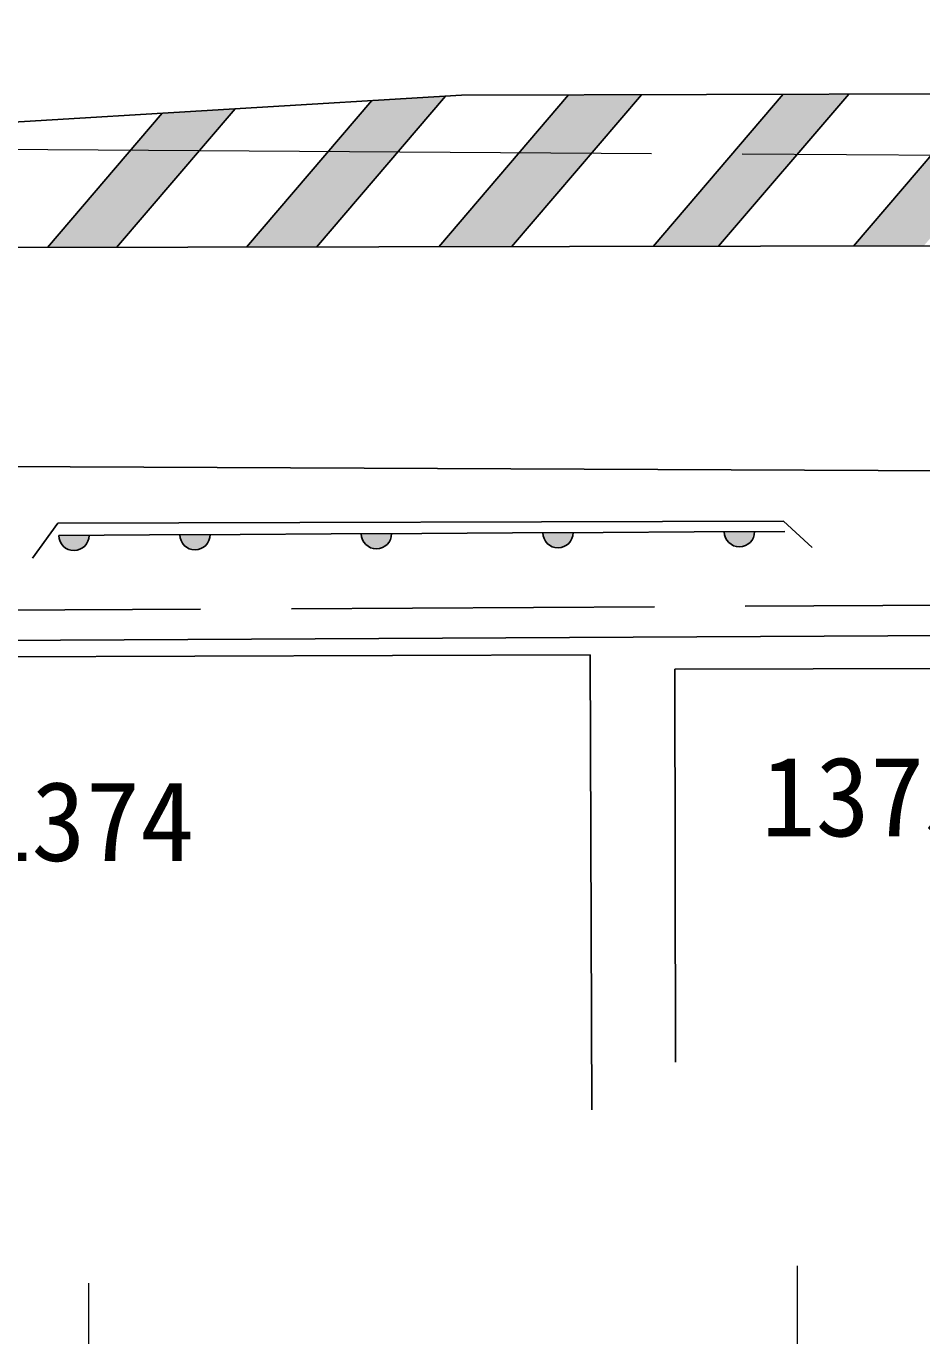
# Model space of a CAD drawing. Units: millimetres, scale not verified. Extents: x -55602354 to 84056675, y -218924267 to 380000.
# Drawn here: x 246027 to 260830, y 255130 to 276770 of the extents above; entities that cross this region are included whole.
import ezdxf
from ezdxf.enums import TextEntityAlignment as Align

# ---------------------------------------------------------------- set-up
doc = ezdxf.new("R2010")
doc.units = ezdxf.units.MM
doc.header["$LTSCALE"] = 1000
doc.linetypes.add('CHAIN', pattern=[18.5, 12, -1.5, 3.5, -1.5])
doc.linetypes.add('DASHED', pattern=[7.5, 6, -1.5])
for name, color, linetype, lineweight in [('M-BGD', 7, 'Continuous', 25), ('M-BMK', 2, 'CHAIN', 13), ('M-STR-HTXT', 7, 'Continuous', 13), ('M-STR-STRC', 7, 'Continuous', 25)]:
    doc.layers.add(name, color=color, linetype=linetype, lineweight=lineweight)
doc.layers.add('M-BMK-HTXT', color=7, linetype='Continuous')
doc.styles.add('ＭＳ ゴシック', font='')
doc.styles.get('ＭＳ ゴシック').set_extended_font_data('MS Gothic')

msp = doc.modelspace()

# ---------------------------------------------------------------- hatches: boundary and pattern name
at = {"layer": 'M-BGD'}
for points in [[(247066, 268358), (246566, 268355), (246566, 268351), (246566, 268346), (246566, 268342), (246567, 268338), (246567, 268333), (246567, 268329), (246568, 268325), (246569, 268320), (246569, 268316), (246570, 268312), (246571, 268307), (246572, 268303), (246573, 268299), (246574, 268295), (246575, 268290), (246576, 268286), (246577, 268282), (246579, 268278), (246580, 268274), (246582, 268270), (246583, 268266), (246585, 268261), (246586, 268257), (246588, 268253), (246590, 268250), (246592, 268246), (246594, 268242), (246596, 268238), (246598, 268234), (246600, 268230), (246602, 268226), (246605, 268223), (246607, 268219), (246609, 268215), (246612, 268212), (246615, 268208), (246617, 268205), (246620, 268201), (246623, 268198), (246625, 268195), (246628, 268191), (246631, 268188), (246634, 268185), (246637, 268182), (246640, 268179), (246643, 268176), (246646, 268173), (246650, 268170), (246653, 268167), (246656, 268164), (246660, 268161), (246663, 268159), (246667, 268156), (246670, 268153), (246674, 268151), (246677, 268148), (246681, 268146), (246685, 268144), (246688, 268141), (246692, 268139), (246696, 268137), (246700, 268135), (246704, 268133), (246708, 268131), (246712, 268129), (246716, 268127), (246720, 268126), (246724, 268124), (246728, 268123), (246732, 268121), (246736, 268120), (246740, 268118), (246744, 268117), (246748, 268116), (246753, 268115), (246757, 268114), (246761, 268113), (246765, 268112), (246770, 268111), (246774, 268110), (246778, 268109), (246783, 268109), (246787, 268108), (246791, 268108), (246796, 268107), (246800, 268107), (246804, 268107), (246809, 268107), (246813, 268106), (246817, 268106), (246822, 268106), (246826, 268107), (246830, 268107), (246835, 268107), (246839, 268108), (246843, 268108), (246848, 268108), (246852, 268109), (246856, 268110), (246861, 268110), (246865, 268111), (246869, 268112), (246874, 268113), (246878, 268114), (246882, 268115), (246886, 268116), (246890, 268118), (246895, 268119), (246899, 268121), (246903, 268122), (246907, 268124), (246911, 268125), (246915, 268127), (246919, 268129), (246923, 268130), (246927, 268132), (246931, 268134), (246935, 268136), (246938, 268138), (246942, 268141), (246946, 268143), (246950, 268145), (246953, 268148), (246957, 268150), (246960, 268152), (246964, 268155), (246968, 268158), (246971, 268160), (246974, 268163), (246978, 268166), (246981, 268169), (246984, 268172), (246987, 268175), (246991, 268178), (246994, 268181), (246997, 268184), (247000, 268187), (247003, 268190), (247006, 268193), (247008, 268197), (247011, 268200), (247014, 268204), (247016, 268207), (247019, 268211), (247022, 268214), (247024, 268218), (247026, 268221), (247029, 268225), (247031, 268229), (247033, 268233), (247035, 268236), (247037, 268240), (247039, 268244), (247041, 268248), (247043, 268252), (247045, 268256), (247047, 268260), (247048, 268264), (247050, 268268), (247051, 268272), (247053, 268276), (247054, 268280), (247055, 268285), (247057, 268289), (247058, 268293), (247059, 268297), (247060, 268302), (247061, 268306), (247062, 268310), (247062, 268314), (247063, 268319), (247064, 268323), (247064, 268327), (247065, 268332), (247065, 268336), (247065, 268340), (247066, 268345), (247066, 268349), (247066, 268353)], [(249066, 268369), (248566, 268366), (248566, 268362), (248566, 268357), (248566, 268353), (248567, 268349), (248567, 268344), (248567, 268340), (248568, 268336), (248569, 268331), (248569, 268327), (248570, 268323), (248571, 268318), (248572, 268314), (248573, 268310), (248574, 268306), (248575, 268301), (248576, 268297), (248577, 268293), (248579, 268289), (248580, 268285), (248581, 268281), (248583, 268277), (248585, 268273), (248586, 268269), (248588, 268265), (248590, 268261), (248592, 268257), (248594, 268253), (248596, 268249), (248598, 268245), (248600, 268241), (248602, 268238), (248605, 268234), (248607, 268230), (248609, 268227), (248612, 268223), (248614, 268219), (248617, 268216), (248620, 268213), (248623, 268209), (248625, 268206), (248628, 268202), (248631, 268199), (248634, 268196), (248637, 268193), (248640, 268190), (248643, 268187), (248646, 268184), (248650, 268181), (248653, 268178), (248656, 268175), (248660, 268172), (248663, 268170), (248667, 268167), (248670, 268164), (248674, 268162), (248677, 268159), (248681, 268157), (248685, 268155), (248688, 268153), (248692, 268150), (248696, 268148), (248700, 268146), (248704, 268144), (248708, 268142), (248712, 268140), (248716, 268139), (248720, 268137), (248724, 268135), (248728, 268134), (248732, 268132), (248736, 268131), (248740, 268129), (248744, 268128), (248748, 268127), (248753, 268126), (248757, 268125), (248761, 268124), (248765, 268123), (248770, 268122), (248774, 268121), (248778, 268120), (248782, 268120), (248787, 268119), (248791, 268119), (248796, 268118), (248800, 268118), (248804, 268118), (248809, 268118), (248813, 268118), (248817, 268118), (248822, 268118), (248826, 268118), (248830, 268118), (248835, 268118), (248839, 268119), (248843, 268119), (248848, 268120), (248852, 268120), (248856, 268121), (248861, 268122), (248865, 268122), (248869, 268123), (248874, 268124), (248878, 268125), (248882, 268126), (248886, 268128), (248890, 268129), (248894, 268130), (248899, 268132), (248903, 268133), (248907, 268135), (248911, 268136), (248915, 268138), (248919, 268140), (248923, 268142), (248927, 268143), (248931, 268145), (248935, 268147), (248938, 268150), (248942, 268152), (248946, 268154), (248950, 268156), (248953, 268159), (248957, 268161), (248960, 268164), (248964, 268166), (248967, 268169), (248971, 268171), (248974, 268174), (248978, 268177), (248981, 268180), (248984, 268183), (248987, 268186), (248991, 268189), (248994, 268192), (248997, 268195), (249000, 268198), (249003, 268201), (249006, 268205), (249008, 268208), (249011, 268211), (249014, 268215), (249016, 268218), (249019, 268222), (249021, 268225), (249024, 268229), (249026, 268233), (249029, 268236), (249031, 268240), (249033, 268244), (249035, 268248), (249037, 268251), (249039, 268255), (249041, 268259), (249043, 268263), (249045, 268267), (249047, 268271), (249048, 268275), (249050, 268279), (249051, 268283), (249053, 268287), (249054, 268292), (249055, 268296), (249057, 268300), (249058, 268304), (249059, 268308), (249060, 268313), (249061, 268317), (249062, 268321), (249062, 268325), (249063, 268330), (249064, 268334), (249064, 268338), (249065, 268343), (249065, 268347), (249065, 268351), (249066, 268356), (249066, 268360), (249066, 268365)], [(252066, 268386), (251566, 268383), (251566, 268378), (251566, 268374), (251566, 268370), (251567, 268365), (251567, 268361), (251567, 268357), (251568, 268352), (251569, 268348), (251569, 268344), (251570, 268339), (251571, 268335), (251572, 268331), (251573, 268327), (251574, 268322), (251575, 268318), (251576, 268314), (251577, 268310), (251579, 268306), (251580, 268301), (251581, 268297), (251583, 268293), (251585, 268289), (251586, 268285), (251588, 268281), (251590, 268277), (251592, 268273), (251594, 268269), (251596, 268266), (251598, 268262), (251600, 268258), (251602, 268254), (251605, 268251), (251607, 268247), (251609, 268243), (251612, 268240), (251614, 268236), (251617, 268233), (251620, 268229), (251622, 268226), (251625, 268222), (251628, 268219), (251631, 268216), (251634, 268213), (251637, 268210), (251640, 268206), (251643, 268203), (251646, 268200), (251650, 268197), (251653, 268195), (251656, 268192), (251660, 268189), (251663, 268186), (251667, 268184), (251670, 268181), (251674, 268179), (251677, 268176), (251681, 268174), (251685, 268171), (251688, 268169), (251692, 268167), (251696, 268165), (251700, 268163), (251704, 268161), (251708, 268159), (251711, 268157), (251715, 268155), (251719, 268154), (251724, 268152), (251728, 268150), (251732, 268149), (251736, 268147), (251740, 268146), (251744, 268145), (251748, 268143), (251753, 268142), (251757, 268141), (251761, 268140), (251765, 268139), (251770, 268139), (251774, 268138), (251778, 268137), (251782, 268136), (251787, 268136), (251791, 268135), (251795, 268135), (251800, 268135), (251804, 268134), (251809, 268134), (251813, 268134), (251817, 268134), (251822, 268134), (251826, 268134), (251830, 268135), (251835, 268135), (251839, 268135), (251843, 268136), (251848, 268136), (251852, 268137), (251856, 268137), (251861, 268138), (251865, 268139), (251869, 268140), (251873, 268141), (251878, 268142), (251882, 268143), (251886, 268144), (251890, 268146), (251894, 268147), (251899, 268148), (251903, 268150), (251907, 268151), (251911, 268153), (251915, 268155), (251919, 268156), (251923, 268158), (251927, 268160), (251931, 268162), (251934, 268164), (251938, 268166), (251942, 268168), (251946, 268171), (251950, 268173), (251953, 268175), (251957, 268178), (251960, 268180), (251964, 268183), (251967, 268185), (251971, 268188), (251974, 268191), (251978, 268194), (251981, 268196), (251984, 268199), (251987, 268202), (251991, 268205), (251994, 268208), (251997, 268212), (252000, 268215), (252003, 268218), (252005, 268221), (252008, 268225), (252011, 268228), (252014, 268231), (252016, 268235), (252019, 268238), (252021, 268242), (252024, 268246), (252026, 268249), (252029, 268253), (252031, 268257), (252033, 268260), (252035, 268264), (252037, 268268), (252039, 268272), (252041, 268276), (252043, 268280), (252045, 268284), (252047, 268288), (252048, 268292), (252050, 268296), (252051, 268300), (252053, 268304), (252054, 268308), (252055, 268312), (252057, 268317), (252058, 268321), (252059, 268325), (252060, 268329), (252061, 268334), (252062, 268338), (252062, 268342), (252063, 268346), (252064, 268351), (252064, 268355), (252065, 268359), (252065, 268364), (252065, 268368), (252066, 268372), (252066, 268377), (252066, 268381)], [(255066, 268402), (254566, 268399), (254566, 268395), (254566, 268391), (254566, 268386), (254567, 268382), (254567, 268378), (254567, 268373), (254568, 268369), (254568, 268365), (254569, 268360), (254570, 268356), (254571, 268352), (254572, 268347), (254573, 268343), (254574, 268339), (254575, 268335), (254576, 268331), (254577, 268326), (254578, 268322), (254580, 268318), (254581, 268314), (254583, 268310), (254585, 268306), (254586, 268302), (254588, 268298), (254590, 268294), (254592, 268290), (254594, 268286), (254596, 268282), (254598, 268278), (254600, 268275), (254602, 268271), (254605, 268267), (254607, 268263), (254609, 268260), (254612, 268256), (254614, 268253), (254617, 268249), (254620, 268246), (254622, 268242), (254625, 268239), (254628, 268236), (254631, 268233), (254634, 268229), (254637, 268226), (254640, 268223), (254643, 268220), (254646, 268217), (254650, 268214), (254653, 268211), (254656, 268208), (254660, 268206), (254663, 268203), (254666, 268200), (254670, 268198), (254674, 268195), (254677, 268193), (254681, 268190), (254685, 268188), (254688, 268186), (254692, 268184), (254696, 268181), (254700, 268179), (254704, 268177), (254707, 268176), (254711, 268174), (254715, 268172), (254719, 268170), (254723, 268169), (254728, 268167), (254732, 268165), (254736, 268164), (254740, 268163), (254744, 268161), (254748, 268160), (254752, 268159), (254757, 268158), (254761, 268157), (254765, 268156), (254769, 268155), (254774, 268154), (254778, 268154), (254782, 268153), (254787, 268153), (254791, 268152), (254795, 268152), (254800, 268151), (254804, 268151), (254808, 268151), (254813, 268151), (254817, 268151), (254822, 268151), (254826, 268151), (254830, 268151), (254835, 268152), (254839, 268152), (254843, 268152), (254848, 268153), (254852, 268153), (254856, 268154), (254861, 268155), (254865, 268156), (254869, 268157), (254873, 268158), (254878, 268159), (254882, 268160), (254886, 268161), (254890, 268162), (254894, 268163), (254899, 268165), (254903, 268166), (254907, 268168), (254911, 268170), (254915, 268171), (254919, 268173), (254923, 268175), (254927, 268177), (254931, 268179), (254934, 268181), (254938, 268183), (254942, 268185), (254946, 268187), (254949, 268190), (254953, 268192), (254957, 268194), (254960, 268197), (254964, 268199), (254967, 268202), (254971, 268205), (254974, 268207), (254978, 268210), (254981, 268213), (254984, 268216), (254987, 268219), (254990, 268222), (254994, 268225), (254997, 268228), (255000, 268231), (255003, 268235), (255005, 268238), (255008, 268241), (255011, 268245), (255014, 268248), (255016, 268251), (255019, 268255), (255021, 268259), (255024, 268262), (255026, 268266), (255029, 268270), (255031, 268273), (255033, 268277), (255035, 268281), (255037, 268285), (255039, 268289), (255041, 268292), (255043, 268296), (255045, 268300), (255046, 268304), (255048, 268308), (255050, 268313), (255051, 268317), (255053, 268321), (255054, 268325), (255055, 268329), (255057, 268333), (255058, 268337), (255059, 268342), (255060, 268346), (255061, 268350), (255061, 268354), (255062, 268359), (255063, 268363), (255064, 268367), (255064, 268372), (255065, 268376), (255065, 268380), (255065, 268385), (255066, 268389), (255066, 268393), (255066, 268398)], [(258066, 268419), (257566, 268416), (257566, 268412), (257566, 268407), (257566, 268403), (257566, 268399), (257567, 268394), (257567, 268390), (257568, 268386), (257568, 268381), (257569, 268377), (257570, 268373), (257571, 268368), (257572, 268364), (257573, 268360), (257574, 268356), (257575, 268351), (257576, 268347), (257577, 268343), (257578, 268339), (257580, 268335), (257581, 268331), (257583, 268327), (257585, 268323), (257586, 268319), (257588, 268315), (257590, 268311), (257592, 268307), (257594, 268303), (257596, 268299), (257598, 268295), (257600, 268291), (257602, 268288), (257605, 268284), (257607, 268280), (257609, 268277), (257612, 268273), (257614, 268269), (257617, 268266), (257620, 268262), (257622, 268259), (257625, 268256), (257628, 268252), (257631, 268249), (257634, 268246), (257637, 268243), (257640, 268240), (257643, 268237), (257646, 268234), (257650, 268231), (257653, 268228), (257656, 268225), (257660, 268222), (257663, 268220), (257666, 268217), (257670, 268214), (257674, 268212), (257677, 268209), (257681, 268207), (257684, 268205), (257688, 268202), (257692, 268200), (257696, 268198), (257700, 268196), (257704, 268194), (257707, 268192), (257711, 268190), (257715, 268189), (257719, 268187), (257723, 268185), (257727, 268184), (257732, 268182), (257736, 268181), (257740, 268179), (257744, 268178), (257748, 268177), (257752, 268176), (257757, 268175), (257761, 268174), (257765, 268173), (257769, 268172), (257774, 268171), (257778, 268170), (257782, 268170), (257787, 268169), (257791, 268169), (257795, 268168), (257800, 268168), (257804, 268168), (257808, 268168), (257813, 268167), (257817, 268167), (257822, 268168), (257826, 268168), (257830, 268168), (257835, 268168), (257839, 268169), (257843, 268169), (257848, 268169), (257852, 268170), (257856, 268171), (257861, 268172), (257865, 268172), (257869, 268173), (257873, 268174), (257878, 268175), (257882, 268176), (257886, 268178), (257890, 268179), (257894, 268180), (257898, 268182), (257903, 268183), (257907, 268185), (257911, 268186), (257915, 268188), (257919, 268190), (257923, 268191), (257927, 268193), (257931, 268195), (257934, 268197), (257938, 268199), (257942, 268202), (257946, 268204), (257949, 268206), (257953, 268209), (257957, 268211), (257960, 268213), (257964, 268216), (257967, 268219), (257971, 268221), (257974, 268224), (257978, 268227), (257981, 268230), (257984, 268233), (257987, 268236), (257990, 268239), (257994, 268242), (257997, 268245), (258000, 268248), (258002, 268251), (258005, 268254), (258008, 268258), (258011, 268261), (258014, 268265), (258016, 268268), (258019, 268272), (258021, 268275), (258024, 268279), (258026, 268282), (258029, 268286), (258031, 268290), (258033, 268294), (258035, 268297), (258037, 268301), (258039, 268305), (258041, 268309), (258043, 268313), (258045, 268317), (258046, 268321), (258048, 268325), (258050, 268329), (258051, 268333), (258053, 268337), (258054, 268342), (258055, 268346), (258056, 268350), (258058, 268354), (258059, 268358), (258060, 268363), (258061, 268367), (258061, 268371), (258062, 268375), (258063, 268380), (258064, 268384), (258064, 268388), (258065, 268393), (258065, 268397), (258065, 268401), (258066, 268406), (258066, 268410), (258066, 268414)]]:
    msp.add_hatch(color=256, dxfattribs=at).paths.add_polyline_path(points)
at = {"layer": 'M-STR-STRC'}
for points in [[(-55594916, -215317041, 1), (-55594610, -215317070, 1), (-55594305, -215317098, 1), (-55580797, -215307366, 0.41421), (-55580889, -215307431, 0.41421), (-55580745, -215307064, 0.41421), (-55580837, -215307129, 0.41421), (-55580692, -215306761, 0.41421), (-55580785, -215306827, 0.41421), (-55566345, -215305448, 1), (-55566384, -215305752, 1), (-55566423, -215306056, 1), (-55597548, -215332337, 0.41421), (-55597635, -215332409, 0.41421), (-55597517, -215332032, 0.41421), (-55597604, -215332103, 0.41421), (-55597486, -215331727, 0.41421), (-55597573, -215331798, 0.41421), (-55585677, -215342470, 0.41421), (-55585743, -215342562, 0.41421), (-55585726, -215342167, 0.41421), (-55585792, -215342259, 0.41421), (-55585774, -215341865, 0.41421), (-55585841, -215341956, 0.41421), (-55571762, -215344566, 1), (-55571732, -215344261, 1), (-55571703, -215343956, 1), (-55559075, -215335789, 1), (-55559380, -215335758, 1), (-55559685, -215335727, 1), (-55555688, -215322973, 1), (-55555727, -215323277, 1), (-55555767, -215323581, 1), (-55393271, -215354691, 1), (-55393233, -215354387, 1), (-55393196, -215354083, 1), (-55410449, -215351682, 1), (-55410411, -215351378, 1), (-55410374, -215351073, 1), (-55407336, -215338454, 1), (-55407557, -215338427, 1), (-55407777, -215338399, 1), (-55271677, -215370690, 1), (-55271982, -215370659, 1), (-55272287, -215370628, 1), (-55266346, -215358322, 1), (-55266377, -215358627, 1), (-55266407, -215358932, 1), (-55289179, -215367259, 1), (-55289140, -215366955, 1), (-55289100, -215366651, 1), (571140, 349427, -0.39598), (571140, 349427), (571140, 348155), (571851, 348154), (573112, 350484, 0.38568), (573112, 350484)], [(252957, 275613), (251739, 275540), (251019, 274698), (252168, 274691)], [(255371, 274670), (256200, 275638), (254993, 275634), (254174, 274678)], [(258766, 274648), (259622, 275648), (258541, 275645), (257694, 274655)], [(248889, 274712), (249481, 275404), (248276, 275332), (247753, 274719)], [(248889, 274712), (247753, 274719), (246378, 273113), (247522, 273115)], [(252168, 274691), (251019, 274698), (249668, 273119), (250825, 273121)], [(255371, 274670), (254174, 274678), (252845, 273124), (254051, 273127)], [(257470, 273133), (258766, 274648), (257694, 274655), (256390, 273131)], [(262133, 274626), (260980, 274633), (259700, 273137), (260861, 273139)]]:
    msp.add_hatch(color=256, dxfattribs=at).paths.add_polyline_path(points)

# ---------------------------------------------------------------- linework, layer by layer
at = {"layer": 'M-BGD'}
for p, q in [((246130, 267980), (246550, 268557)), ((246550, 268557), (258547, 268592)), ((258547, 268592), (259019, 268155)), ((246566, 268355), (248066, 268363)), ((248066, 268363), (249566, 268372)), ((249566, 268372), (251066, 268380)), ((251066, 268380), (252566, 268388)), ((252566, 268388), (254066, 268397)), ((254066, 268397), (255566, 268405)), ((255566, 268405), (257066, 268413)), ((257066, 268413), (258566, 268422)), ((242906, 266605), (270132, 266749)), ((242907, 266341), (255350, 266382)), ((255350, 266382), (255375, 258862)), ((256750, 266146), (264333, 266160)), ((256750, 266146), (256761, 259652))]:
    msp.add_line(p, q, dxfattribs=at)
at = {"layer": 'M-BGD', "linetype": 'DASHED'}
msp.add_line((242910, 267105), (270136, 267249), dxfattribs=at)
at = {"layer": 'M-BGD'}
for centre in [(246816, 268356), (248816, 268368), (251816, 268384), (254816, 268401), (257816, 268417)]:
    msp.add_arc(centre, 250, 180.3179, 0.3179, dxfattribs=at)
at = {"layer": 'M-BMK'}
msp.add_line((274861, 274543), (176621, 275182), dxfattribs=at)
at = {"layer": 'M-STR-HTXT'}
for p, q in [((258769, 256289), (258769, 239428)), ((247058, 256000), (247058, 239428))]:
    msp.add_line(p, q, dxfattribs=at)
at = {"layer": 'M-STR-STRC'}
for p, q in [((253222, 275629), (291486, 275746)), ((235726, 274578), (253222, 275629)), ((249668, 273119), (251739, 275540)), ((250825, 273121), (252957, 275613)), ((252845, 273124), (254993, 275634)), ((254051, 273127), (256200, 275638)), ((256390, 273131), (258541, 275645)), ((257470, 273133), (259622, 275648)), ((259700, 273137), (261854, 275655)), ((246378, 273113), (248276, 275332)), ((247522, 273115), (249481, 275404)), ((234030, 273090), (272558, 273161)), ((234039, 269545), (278393, 269350))]:
    msp.add_line(p, q, dxfattribs=at)

# ---------------------------------------------------------------- texts
at = {"layer": 'M-BMK-HTXT', "style": 'ＭＳ ゴシック'}
for s, p in [('1375', (258176, 262987)), ('1374', (245215, 262580))]:
    msp.add_text(s, height=1320, dxfattribs=at).set_placement(p, align=Align.BOTTOM_LEFT)

doc.saveas('drawing.dxf')
